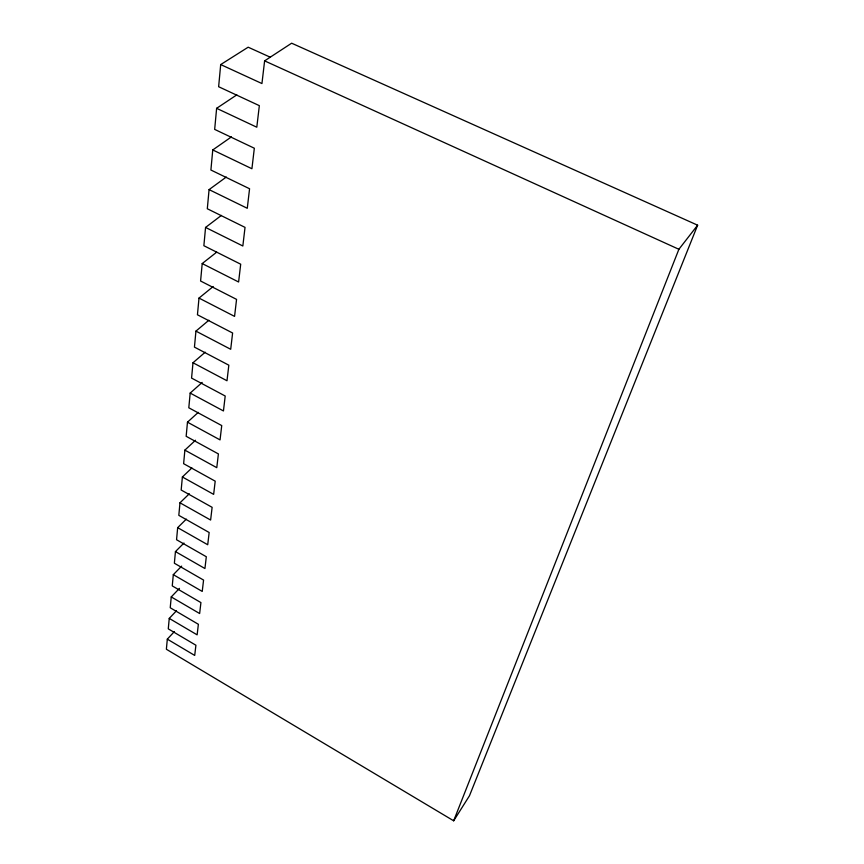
<?xml version="1.0" encoding="UTF-8"?>
<svg xmlns="http://www.w3.org/2000/svg" width="864" height="864" viewBox="0 0 864 864"><rect width="100%" height="100%" fill="white"/><g stroke="black" fill="none" stroke-linecap="round" stroke-linejoin="round"><path stroke-width="1.3" d="M174.409 631.562L167.314 639.144L166.374 649.253L453.665 820.8L469.465 795.776L697.626 225.191L291.643 43.2L264.611 60.869L261.943 83.549L220.698 64.573L218.635 86.724L259.34 105.656L256.802 127.213L216.626 108.324L214.672 129.395L254.329 148.23L251.921 168.739L212.76 149.947L210.902 170.024L249.566 188.752L247.277 208.289L209.077 189.616L207.306 208.753L245.03 227.372L242.838 246.002L205.567 227.437L203.872 245.711L240.7 264.2L238.604 281.999L202.208 263.563L200.588 281.016L236.563 299.387L234.565 316.386L199.001 298.091L197.446 314.788L232.61 333.007L230.699 349.283L195.934 331.128L194.443 347.112L228.83 365.191L226.994 380.765L192.996 362.761L205.232 352.188M176.45 610.805L169.247 618.408L168.275 628.862L195.912 645.235L194.702 655.43L167.314 639.144M179.474 588.373L171.245 596.927L170.23 607.759L198.374 624.283L197.132 634.846L169.247 618.408M181.667 566.125L173.308 574.668L172.26 585.9L200.923 602.586L199.638 613.526L171.245 596.927M183.956 543.056L175.446 551.599L174.366 563.242L203.569 580.079L202.23 591.43L173.308 574.668M186.322 519.124L177.671 527.656L176.548 539.741L206.312 556.74L204.93 568.523L175.446 551.599M189.324 493.754L179.982 502.805L178.816 515.354L209.164 532.505L207.716 544.741L177.671 527.656M191.884 467.953L182.38 476.982L181.17 490.018L212.123 507.33L210.622 520.042L179.982 502.805M195.512 440.24L184.874 450.133L183.622 463.687L215.201 481.162L213.646 494.37L182.38 476.982M198.299 412.355L187.477 422.183L186.16 436.298L218.398 453.924L216.778 467.672L184.874 450.133M202.198 382.428L190.177 393.088L188.806 407.786L221.735 425.574L220.05 439.895L187.477 422.183M192.996 362.761L191.57 378.086L225.202 396.014L223.452 410.951L190.177 393.088M453.665 820.8L678.888 249.286L697.626 225.191M195.934 331.128L208.872 320.252M199.001 298.091L213.203 286.513M202.208 263.563L216.691 252.148M205.567 227.437L221.389 215.417M209.077 189.616L226.292 177.034M212.76 149.947L231.433 136.89M216.626 108.324L236.812 94.867M220.698 64.573L248.173 47.196L270.281 57.218M264.611 60.869L678.888 249.286"/></g></svg>
